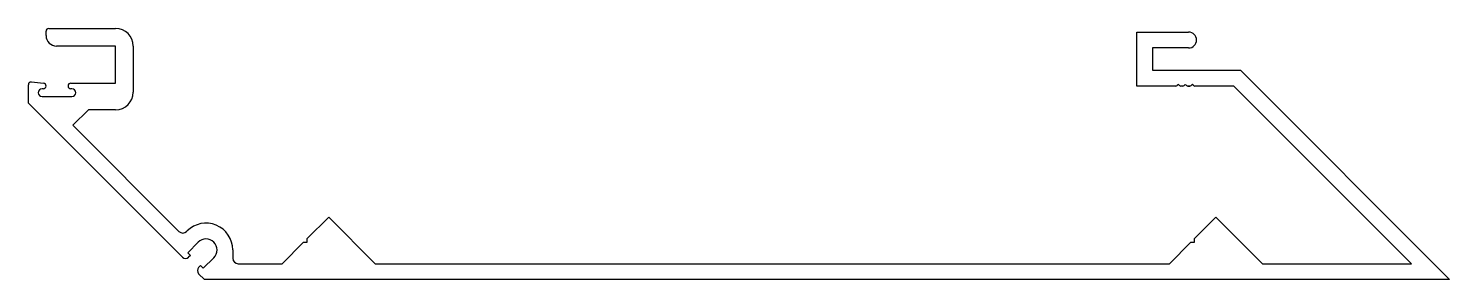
# Model space of a CAD drawing. Extents: x -98 to 107, y 0 to 36.
import ezdxf

# ---------------------------------------------------------------- set-up
doc = ezdxf.new("R2010")
doc.units = 0
doc.layers.add('1', color=7, linetype='CONTINUOUS')

msp = doc.modelspace()

# ---------------------------------------------------------------- linework, layer by layer
at = {"layer": '1', "color": 7, "linetype": 'CONTINUOUS'}
for p, q in [((-95.27, 35.33), (-95.27, 35.97)), ((-94.89, 36.35), (-85.24, 36.35)), ((62.06, 28.05), (62.06, 35.83)), ((62.06, 35.83), (69.55, 35.83)), ((-85.24, 33.81), (-93.75, 33.81)), ((-85.24, 28.48), (-85.24, 33.81)), ((-82.7, 33.81), (-82.7, 27.18)), ((69.55, 33.54), (64.34, 33.54)), ((64.34, 33.54), (64.34, 30.34)), ((64.34, 30.34), (77.04, 30.34)), ((77.04, 30.34), (107.19, 0.19)), ((-97.81, 25.59), (-97.81, 28.24)), ((-97.38, 28.64), (-95.64, 28.47)), ((-95.68, 27.66), (-95.83, 27.66)), ((-91.69, 28.48), (-85.24, 28.48)), ((-91.54, 27.66), (-91.69, 27.66)), ((67.72, 28.05), (62.06, 28.05)), ((67.72, 28.05), (67.72, 28.05)), ((67.72, 28.05), (67.72, 28.05)), ((68.07, 28.3), (67.9, 28.13)), ((68.25, 28.13), (68.08, 28.3)), ((68.72, 28.05), (68.43, 28.05)), ((69.07, 28.3), (68.9, 28.13)), ((69.25, 28.13), (69.08, 28.3)), ((69.72, 28.05), (69.43, 28.05)), ((69.43, 28.05), (69.72, 28.05)), ((69.72, 28.05), (69.43, 28.05)), ((69.43, 28.05), (69.72, 28.05)), ((69.72, 28.05), (69.43, 28.05)), ((70.07, 28.3), (69.9, 28.13)), ((70.25, 28.13), (70.08, 28.3)), ((76.09, 28.05), (70.43, 28.05)), ((70.43, 28.05), (70.43, 28.05)), ((101.69, 2.46), (76.09, 28.05)), ((-75.61, 3.39), (-97.81, 25.59)), ((-95.83, 26.55), (-91.54, 26.55)), ((-89.14, 24.64), (-91.39, 22.4)), ((-85.24, 24.64), (-89.14, 24.64)), ((-91.39, 22.4), (-76.1, 7.11)), ((-57.59, 6.09), (-54.5, 9.18)), ((-54.5, 9.18), (-47.78, 2.46)), ((70.4, 6.09), (73.49, 9.18)), ((73.49, 9.18), (80.2, 2.46)), ((-74.99, 7.11), (-74.93, 7.18)), ((-73.32, 5.57), (-74.84, 4.05)), ((-68.34, 4.45), (-68.34, 3.25)), ((-61.22, 2.46), (-58.13, 5.55)), ((-58.13, 5.55), (-57.59, 5.55)), ((-57.59, 5.55), (-57.59, 6.09)), ((66.77, 2.46), (69.86, 5.55)), ((69.86, 5.55), (70.4, 5.55)), ((70.4, 5.55), (70.4, 6.09)), ((-74.84, 4.05), (-74.44, 3.66)), ((-74.44, 3.66), (-74.71, 3.39)), ((-73.26, 1.93), (-72.99, 2.2)), ((-72.99, 2.2), (-72.59, 1.81)), ((-72.59, 1.81), (-71.08, 3.32)), ((-67.55, 2.46), (-61.22, 2.46)), ((-47.78, 2.46), (66.77, 2.46)), ((80.2, 2.46), (101.69, 2.46)), ((-72.41, 0.19), (-73.26, 1.03)), ((107.19, 0.19), (-72.41, 0.19))]:
    msp.add_line(p, q, dxfattribs=at)
for centre, radius, start, end in [((-94.89, 35.97), 0.381, 90, 180), ((-93.75, 35.33), 1.52, 180, 270), ((-85.24, 33.81), 2.54, 360, 90), ((69.55, 34.68), 1.14, 270, 90), ((-97.42, 28.24), 0.397, 84.5927, 180), ((-95.83, 27.1), 0.559, 90, 270), ((-95.68, 28.07), 0.406, 270, 84.5927), ((-91.69, 28.07), 0.406, 90, 270), ((-91.54, 27.1), 0.559, 270, 90), ((-85.24, 27.18), 2.54, 270, 360), ((67.72, 28.3), 0.25, 270, 315), ((68.08, 28.29), 0.008, 45, 135), ((68.43, 28.3), 0.25, 225, 270), ((68.72, 28.3), 0.25, 270, 315), ((69.08, 28.29), 0.008, 45, 135), ((69.43, 28.3), 0.25, 225, 270), ((69.72, 28.3), 0.25, 270, 315), ((70.08, 28.29), 0.008, 45, 135), ((70.43, 28.3), 0.25, 225, 270), ((-72.2, 4.45), 3.86, 0, 135), ((-75.55, 7.67), 0.787, 225, 315), ((-72.2, 4.45), 1.59, 315, 135), ((-75.16, 3.84), 0.635, 225, 315), ((-67.55, 3.25), 0.787, 180, 270), ((-72.81, 1.48), 0.635, 135, 225)]:
    msp.add_arc(centre, radius, start, end, dxfattribs=at)

doc.saveas('drawing.dxf')
